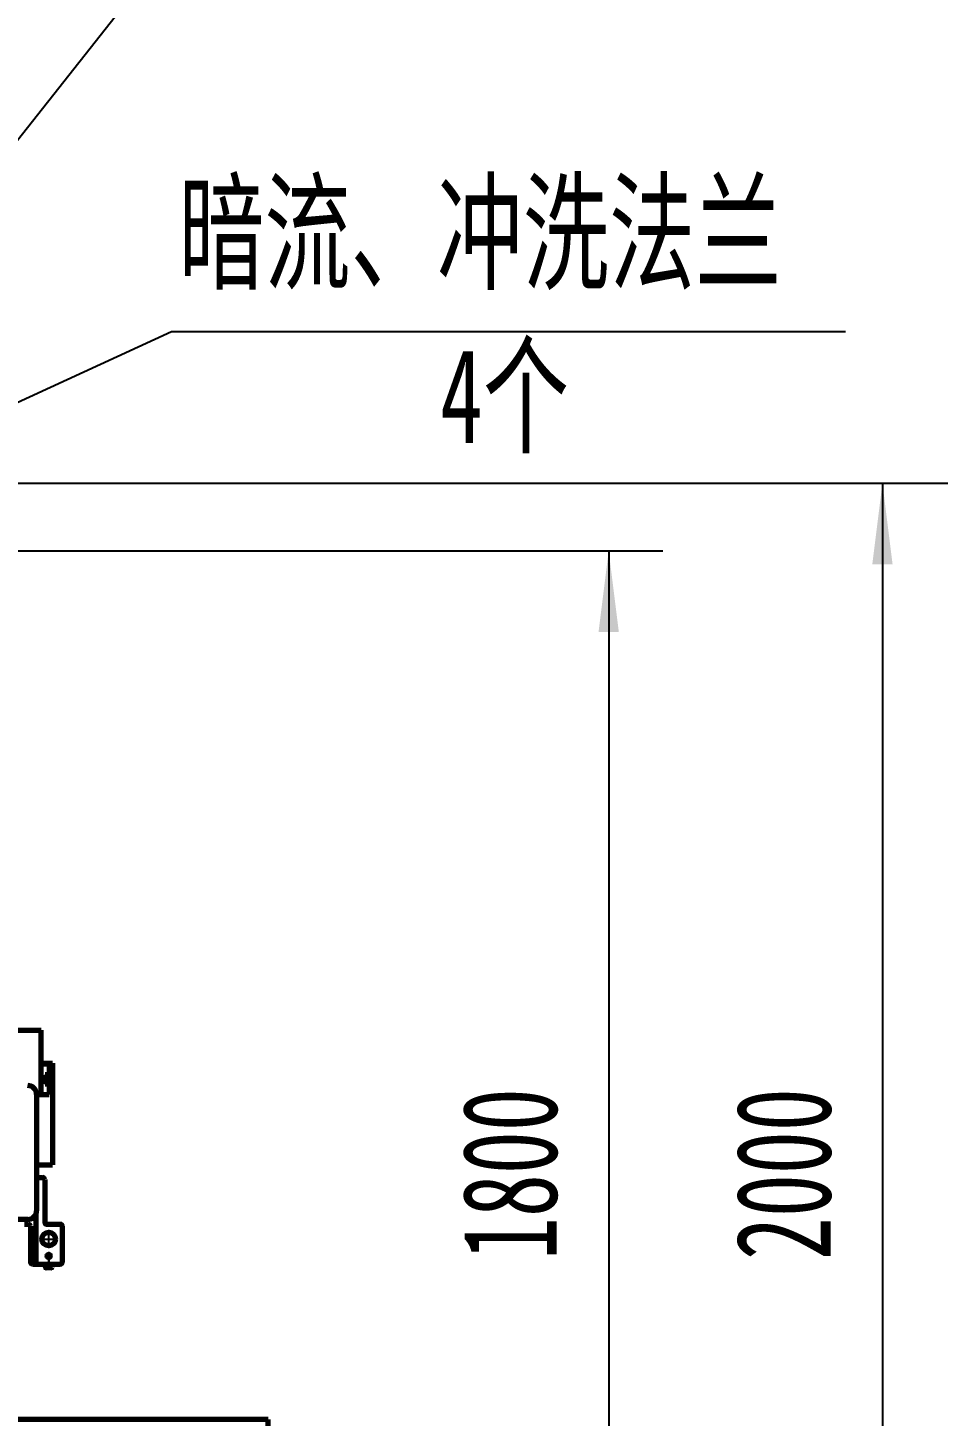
# Model space of a CAD drawing. Header units: millimetres. Extents: x -11880 to 11880, y -8400 to 8400.
# Drawn here: x 8567 to 9913, y 2347 to 4400 of the extents above; entities that cross this region are included whole.
import ezdxf

# ---------------------------------------------------------------- set-up
doc = ezdxf.new("R2010")
doc.units = ezdxf.units.MM
for name, pattern in [('EB_DASH', [6, 3, -3]), ('EB_DASHDOT', [39, 30, -3, 3, -3]), ('EB_DASHDOTDOT', [45, 30, -3, 3, -3, 3, -3])]:
    doc.linetypes.add(name, pattern=pattern)
for name, color, linetype, lineweight in [('CAXA0', 7, 'Continuous', 70), ('CAXA1', 1, 'EB_DASHDOT', 25), ('CAXA2', 6, 'EB_DASH', 25), ('CAXA4', 3, 'Continuous', 25)]:
    doc.layers.add(name, color=color, linetype=linetype, lineweight=lineweight)
doc.styles.add('标准', font='', dxfattribs={"width": 0.667})
doc.styles.get('标准').set_extended_font_data('FangSong_GB2312')
doc.dimstyles.new('标准', dxfattribs={"dimscale": 40, "dimtxt": 3.5, "dimasz": 3, "dimexe": 2, "dimexo": 0, "dimtad": 1, "dimdec": 1, "dimzin": 12, "dimdsep": 46, "dimtxsty": '标准', "dimcen": 0, "dimdle": 4, "dimaunit": 1, "dimazin": 2, "dimtfac": 1, "dimtdec": 3, "dimtmove": 0, "dimatfit": 3, "dimfxl": 0, "dimtolj": 1, "dimtzin": 0, "dimarcsym": 0})

# ---------------------------------------------------------------- blocks, each defined once
blk = doc.blocks.new('CAXBLOCK12', base_point=(8593.5, 2844.6))
at = {"layer": 'CAXA0'}
for p, q in [((8591.1, 2845), (8593, 2844.7)), ((8591.1, 2844.3), (8593, 2844.6)), ((8591.3, 2845), (8591.3, 2844.3)), ((8593, 2845.2), (8592, 2844.9)), ((8593, 2844.1), (8592, 2844.4)), ((8593, 2845.2), (8593.3, 2846.2)), ((8593, 2844.7), (8593.4, 2845.2)), ((8593, 2845.2), (8593.2, 2845)), ((8593, 2844.6), (8593, 2844.7)), ((8593.4, 2844.1), (8593, 2844.6)), ((8593.2, 2844.3), (8593, 2844.1)), ((8593, 2844.1), (8593.3, 2843.1)), ((8593.1, 2847.1), (8593.4, 2845.2)), ((8593.1, 2842.2), (8593.4, 2844.1)), ((8593.2, 2846.8), (8593.9, 2846.8)), ((8593.9, 2842.4), (8593.2, 2842.4)), ((8593.4, 2845.2), (8593.6, 2845.2)), ((8593.6, 2844.1), (8593.4, 2844.1)), ((8593.9, 2847.1), (8593.6, 2845.2)), ((8593.6, 2845.2), (8594.1, 2844.7)), ((8593.6, 2844.1), (8594.1, 2844.6)), ((8593.9, 2842.2), (8593.6, 2844.1)), ((8594.1, 2845.2), (8593.8, 2846.2)), ((8594.1, 2844.1), (8593.8, 2843.1)), ((8593.9, 2845), (8594.1, 2845.2)), ((8593.9, 2844.3), (8594.1, 2844.1)), ((8594.1, 2845.2), (8595.1, 2844.9)), ((8595.9, 2845), (8594.1, 2844.7)), ((8594.1, 2844.7), (8594.1, 2844.6)), ((8595.9, 2844.3), (8594.1, 2844.6)), ((8594.1, 2844.1), (8595.1, 2844.4)), ((8595.7, 2845), (8595.7, 2844.3))]:
    blk.add_line(p, q, dxfattribs=at)
for start, end in [(90, 270), (270, 90)]:
    blk.add_arc((8593.5, 2844.6), 3.45, start, end, dxfattribs=at)
at = {"layer": 'CAXA1'}
for p, q in [((8587.1, 2844.6), (8600, 2844.6)), ((8593.5, 2838.2), (8593.5, 2851.1))]:
    blk.add_line(p, q, dxfattribs=at)
blk = doc.blocks.new('CAXBLOCK47', base_point=(8722.4, 1916.7))
at = {"layer": 'CAXA0'}
for p, q in [((8444.9, 2451.7), (8424.9, 2451.7)), ((8424.9, 2451.7), (8424.9, 2371.7)), ((8444.9, 2451.7), (8444.9, 2371.7)), ((8444.9, 2431.7), (8464.9, 2431.7)), ((8464.9, 2431.7), (8504.9, 2391.7)), ((8504.9, 2371.7), (8504.9, 2391.7)), ((8232.4, 2371.7), (8232.4, 2301.7)), ((8512.4, 2371.7), (8232.4, 2371.7)), ((8512.4, 2371.7), (8512.4, 2341.7)), ((8922.4, 2341.7), (8232.4, 2341.7)), ((8320.4, 2341.7), (8320.4, 2246.7)), ((8334.4, 2341.7), (8334.4, 2246.7)), ((8922.4, 996.7), (8922.4, 2341.7)), ((8232.4, 2301.7), (8722.4, 1916.7)), ((8334.4, 2246.7), (8320.4, 2246.7)), ((8815.4, 2106.7), (8829.4, 2106.7)), ((8815.4, 996.7), (8815.4, 2106.7)), ((8829.4, 996.7), (8829.4, 2106.7)), ((8922.4, 996.7), (8922.4, 2081.7)), ((8722.4, 996.7), (8722.4, 1916.7)), ((8692.4, 976.7), (8692.4, 996.7)), ((8952.4, 996.7), (8692.4, 996.7)), ((8952.4, 976.7), (8952.4, 996.7)), ((8692.4, 976.7), (8952.4, 976.7))]:
    blk.add_line(p, q, dxfattribs=at)
at = {"layer": 'CAXA0', "color": 6, "linetype": 'EB_DASHDOTDOT', "lineweight": 25}
blk.add_line((8424.9, 2376.7), (8232.4, 2376.7), dxfattribs=at)
at = {"layer": 'CAXA1', "linetype": 'EB_DASHDOT', "lineweight": 25}
for p, q in [((8262.4, 2374.7), (8262.4, 2338.7)), ((8392.4, 2374.7), (8392.4, 2338.7)), ((8327.4, 2344.7), (8327.4, 2243.7)), ((8822.4, 996.7), (8822.4, 2108.3)), ((8822.4, 999.7), (8822.4, 973.7))]:
    blk.add_line(p, q, dxfattribs=at)
at = {"layer": 'CAXA2', "color": 6, "linetype": 'EB_DASH', "lineweight": 25}
for p, q in [((8247.4, 2371.7), (8247.4, 2341.7)), ((8277.4, 2371.7), (8277.4, 2341.7)), ((8377.4, 2371.7), (8377.4, 2341.7)), ((8407.4, 2371.7), (8407.4, 2341.7))]:
    blk.add_line(p, q, dxfattribs=at)
blk = doc.blocks.new('*D113')
at = {"layer": 'CAXA4', "linetype": 'Continuous', "lineweight": 25}
for points in [[(9426, 3626.7), (9411, 3506.7), (9441, 3506.7)], [(9426, 1826.7), (9411, 1946.7), (9441, 1946.7)]]:
    blk.add_hatch(color=0, dxfattribs=at).paths.add_polyline_path(points, flags=0)
at = {"layer": 'CAXA4', "color": 0, "linetype": 'Continuous', "lineweight": 25}
for p, q in [((8185.4, 3626.7), (9506, 3626.7)), ((9426, 3626.7), (9426, 1826.7)), ((8175.4, 1826.7), (9506, 1826.7))]:
    blk.add_line(p, q, dxfattribs=at)
at = {"layer": 'CAXA4', "color": 0, "linetype": 'Continuous', "lineweight": 25, "insert": (9209.2, 2577.7), "char_height": 140, "attachment_point": 1, "rotation": 90, "style": '标准'}
blk.add_mtext('\\fFangSong_GB2312|b0|i0|p34;1800', dxfattribs=at)
blk = doc.blocks.new('*D114')
at = {"layer": 'CAXA4', "linetype": 'Continuous', "lineweight": 25}
for points in [[(9830.8, 3726.7), (9815.8, 3606.7), (9845.8, 3606.7)], [(9830.8, 1726.7), (9815.8, 1846.7), (9845.8, 1846.7)]]:
    blk.add_hatch(color=0, dxfattribs=at).paths.add_polyline_path(points, flags=0)
at = {"layer": 'CAXA4', "color": 0, "linetype": 'Continuous', "lineweight": 25}
for p, q in [((6672.4, 3726.7), (9910.8, 3726.7)), ((9830.8, 3726.7), (9830.8, 1726.7)), ((6672.4, 1726.7), (9910.8, 1726.7))]:
    blk.add_line(p, q, dxfattribs=at)
at = {"layer": 'CAXA4', "color": 0, "linetype": 'Continuous', "lineweight": 25, "insert": (9614, 2577.7), "char_height": 140, "attachment_point": 1, "rotation": 90, "style": '标准'}
blk.add_mtext('\\fFangSong_GB2312|b0|i0|p34;2000', dxfattribs=at)
blk = doc.blocks.new('*D115')
at = {"layer": 'CAXA4', "linetype": 'Continuous', "lineweight": 25}
for points in [[(10543.5, 3726.7), (10558.5, 3606.7), (10528.5, 3606.7)], [(10543.5, 976.7), (10558.5, 1096.7), (10528.5, 1096.7)]]:
    blk.add_hatch(color=0, dxfattribs=at).paths.add_polyline_path(points, flags=0)
at = {"layer": 'CAXA4', "color": 0, "linetype": 'Continuous', "lineweight": 25}
for p, q in [((8172.4, 3726.7), (10623.5, 3726.7)), ((10543.5, 976.7), (10543.5, 3726.7)), ((8742.4, 976.7), (10623.5, 976.7))]:
    blk.add_line(p, q, dxfattribs=at)
at = {"layer": 'CAXA4', "color": 0, "linetype": 'Continuous', "lineweight": 25, "insert": (10326.7, 2202.7), "char_height": 140, "attachment_point": 1, "rotation": 90, "style": '标准'}
blk.add_mtext('\\fFangSong_GB2312|b0|i0|p34;2750', dxfattribs=at)
blk = doc.blocks.new('*D333')
at = {"layer": 'CAXA4', "linetype": 'Continuous', "lineweight": 25}
blk.add_hatch(color=0, dxfattribs=at).paths.add_polyline_path([(8072.4, 3626.7), (8187.8, 3663), (8175.3, 3690.3)], flags=0)
at = {"layer": 'CAXA4', "color": 0, "linetype": 'Continuous', "lineweight": 25}
for p, q in [((8072.4, 3626.7), (8779.6, 3950.8)), ((8779.6, 3950.8), (9776.2, 3950.8))]:
    blk.add_line(p, q, dxfattribs=at)
at = {"layer": 'CAXA4', "color": 0, "linetype": 'Continuous', "lineweight": 25, "char_height": 140, "attachment_point": 1, "style": '标准'}
for s, insert in [('\\fFangSong_GB2312|b0|i0|p34;暗流、冲洗法兰', (8789.6, 4167.6)), ('\\fFangSong_GB2312|b0|i0|p34;4个', (9176.5, 3925.8))]:
    blk.add_mtext(s, dxfattribs=dict(at, insert=insert))

msp = doc.modelspace()

# ---------------------------------------------------------------- linework, layer by layer
at = {"layer": 'CAXA0'}
for p, q in [((8490.03, 2917.65), (8587.03, 2917.65)), ((8587.03, 2822.65), (8587.03, 2917.65)), ((8587.03, 2868.65), (8603.53, 2868.65)), ((8587.03, 2867.65), (8598.53, 2867.65)), ((8598.53, 2867.65), (8598.53, 2822.65)), ((8603.53, 2868.65), (8603.53, 2718.65)), ((8579.99, 2822.65), (8579.99, 2650.65)), ((8579.99, 2822.65), (8598.53, 2822.65)), ((8579.99, 2718.65), (8603.53, 2718.65)), ((8579.99, 2699.65), (8588.99, 2699.65)), ((8591.99, 2696.65), (8591.99, 2633.65)), ((8566.99, 2637.65), (8427.99, 2637.65)), ((8561.99, 2630.63), (8567.99, 2630.63)), ((8578.99, 2645.65), (8578.99, 2571.65)), ((8594.99, 2630.65), (8614.99, 2630.65)), ((8570.99, 2627.63), (8570.99, 2574.65)), ((8617.99, 2627.65), (8617.99, 2574.65)), ((8573.99, 2571.65), (8614.99, 2571.65)), ((8593.1, 2571.65), (8602.88, 2571.65)), ((8593.1, 2566.93), (8593.1, 2571.65)), ((8602.88, 2571.65), (8602.88, 2566.93)), ((8601.9, 2565.95), (8594.08, 2565.95))]:
    msp.add_line(p, q, dxfattribs=at)
for centre, radius in [((8593.53, 2844.65), 2.5), ((8597.99, 2608.65), 10), ((8597.99, 2583.65), 2.5)]:
    msp.add_circle(centre, radius, dxfattribs=at)
for centre, radius, start, end in [((8566.99, 2822.65), 13, 0, 90), ((8588.99, 2696.65), 3, 0, 90), ((8566.99, 2650.65), 13, 270, 360), ((8567.99, 2627.63), 3, 0, 90), ((8594.99, 2633.65), 3, 180, 270), ((8614.99, 2627.65), 3, 0, 90), ((8573.99, 2574.65), 3, 180, 270), ((8594.08, 2566.93), 0.978, 180, 270), ((8601.9, 2566.93), 0.978, 270, 360), ((8614.99, 2574.65), 3, 270, 360)]:
    msp.add_arc(centre, radius, start, end, dxfattribs=at)
at = {"layer": 'CAXA1'}
for p, q in [((8593.53, 2855.52), (8593.53, 2834.3)), ((8582.7, 2844.65), (8603.56, 2844.65)), ((8597.99, 2584.65), (8597.99, 2562.95))]:
    msp.add_line(p, q, dxfattribs=at)
at = {"layer": 'CAXA1', "linetype": 'EB_DASHDOT', "lineweight": 25}
for p, q in [((8584.99, 2608.65), (8610.99, 2608.65)), ((8597.99, 2595.65), (8597.99, 2621.65)), ((8597.99, 2569.58), (8597.99, 2589.15)), ((8592.49, 2583.65), (8603.49, 2583.65))]:
    msp.add_line(p, q, dxfattribs=at)
at = {"layer": 'CAXA2'}
for p, q in [((8595.1, 2568.95), (8597.99, 2570.62)), ((8595.1, 2568.95), (8595.1, 2565.95)), ((8596.55, 2568.95), (8596.55, 2565.95)), ((8600.88, 2568.95), (8597.99, 2570.62)), ((8599.43, 2568.95), (8599.43, 2565.95)), ((8600.88, 2568.95), (8600.88, 2565.95))]:
    msp.add_line(p, q, dxfattribs=at)
for centre, radius, start, end in [((8595.82, 2567.51), 1.61, 63.43495, 116.56505), ((8597.99, 2563.47), 5.67, 75.25287, 104.74713), ((8600.15, 2567.51), 1.61, 63.43495, 116.56505)]:
    msp.add_arc(centre, radius, start, end, dxfattribs=at)
at = {"layer": 'CAXA4'}
msp.add_line((9641.98, 5614.61), (8072.44, 3626.67), dxfattribs=at)

# ---------------------------------------------------------------- block references
at = {"layer": 'CAXA0'}
msp.add_blockref('CAXBLOCK12', (8593.53, 2844.65), dxfattribs=at)
at = {"layer": 'CAXA0', "linetype": 'Continuous', "lineweight": 70}
msp.add_blockref('CAXBLOCK47', (8722.44, 1916.67), dxfattribs=at)
at = {"layer": 'CAXA4', "linetype": 'Continuous', "lineweight": 70}
msp.add_blockref('*D333', (0, 0), dxfattribs=at)

# ---------------------------------------------------------------- dimensions: what is measured, and where the dimension line sits
for base, p1, p2, angle, text, picture, middle in [((9830.8, 2726.67), (6672.44, 3726.67), (6672.44, 1726.67), 270, '\\fFangSong_GB2312;2000', '*D114', (9709.9, 2726.67)), ((10543.53, 2351.67), (8742.44, 976.67), (8172.44, 3726.67), 90, '\\fFangSong_GB2312;2750', '*D115', (10422.63, 2351.67)), ((9425.98, 2726.67), (8185.44, 3626.67), (8175.44, 1826.67), 270, '\\fFangSong_GB2312;1800', '*D113', (9305.08, 2726.67))]:
    dim = msp.add_linear_dim(base=base, p1=p1, p2=p2, angle=angle, text=text, dimstyle='标准', dxfattribs=at)
    dim.commit()
    dim.dimension.update_dxf_attribs({"geometry": picture, "text_midpoint": middle})

doc.saveas('drawing.dxf')
